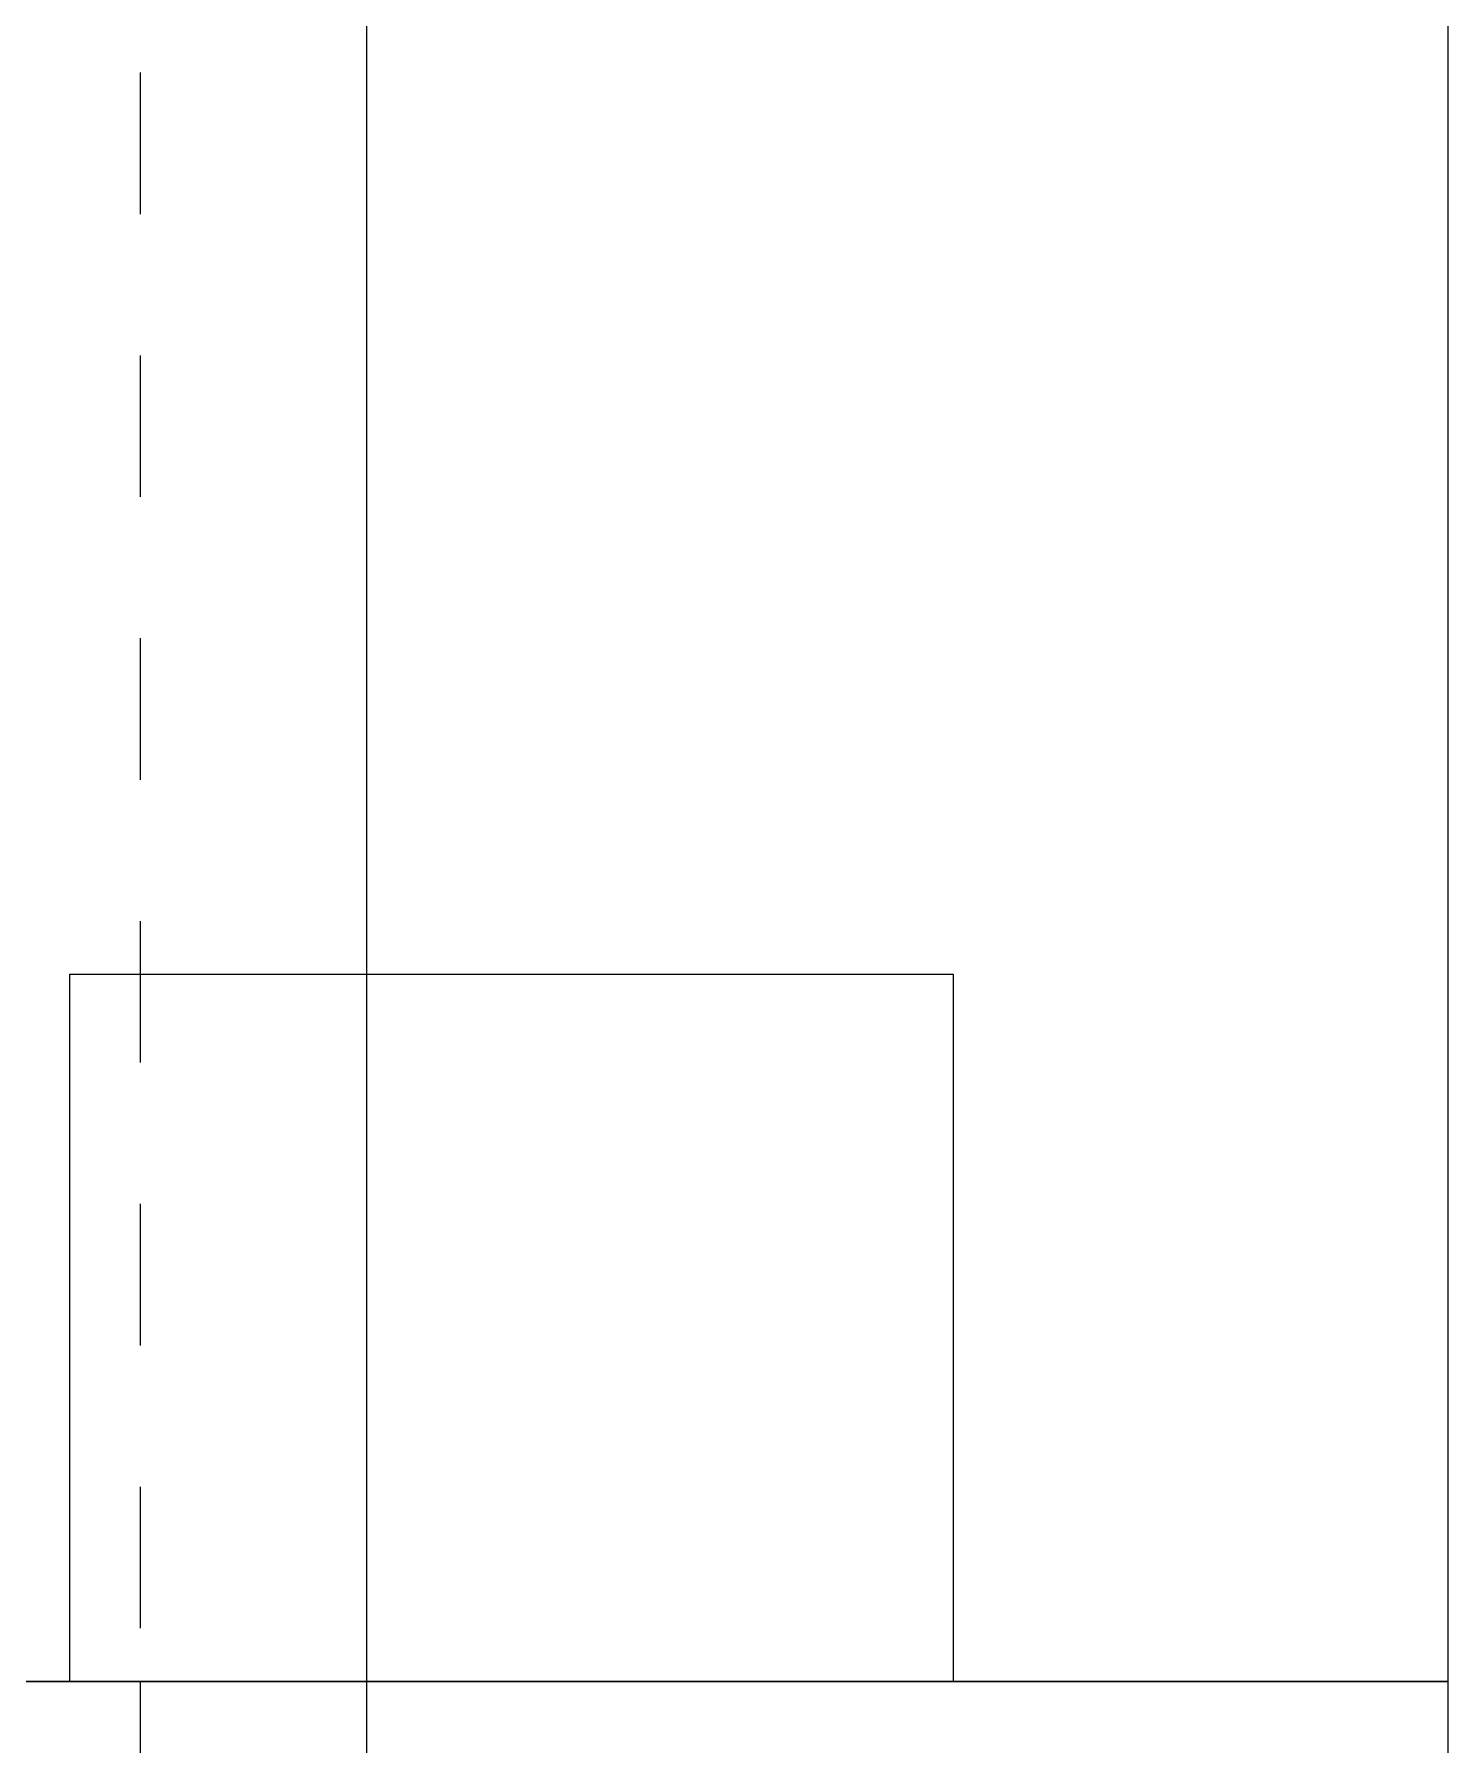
# Model space of a CAD drawing. Header units: inches. Extents: x -91.8 to 4.4, y 308.6 to 398.2.
# Drawn here: x -41.185 to -40.185, y 384.984 to 386.194 of the extents above; entities that cross this region are included whole.
import ezdxf

# ---------------------------------------------------------------- set-up
doc = ezdxf.new("R2010")
doc.units = ezdxf.units.IN
doc.header["$MEASUREMENT"] = 0
doc.linetypes.add('DASHED2', pattern=[0.375, 0.25, -0.125])
doc.linetypes.add('HIDDEN', pattern=[0.375, 0.25, -0.125])
doc.layers.add('A2 Hatch', color=8, linetype='Continuous', lineweight=9)

msp = doc.modelspace()

# ---------------------------------------------------------------- linework, layer by layer
at = {"color": 1}
for p, q in [((-40.185, 396.8802), (-40.185, 385.029)), ((-40.95, 396.6207), (-40.95, 385.029)), ((-41.16, 385.529), (-41.16, 385.029)), ((-41.16, 385.529), (-40.535, 385.529)), ((-41.16, 385.529), (-41.16, 385.029)), ((-41.16, 385.529), (-40.535, 385.529)), ((-41.16, 385.529), (-41.16, 385.029)), ((-41.16, 385.529), (-40.535, 385.529)), ((-41.16, 385.529), (-41.16, 385.029)), ((-41.16, 385.529), (-40.535, 385.529)), ((-41.16, 385.529), (-41.16, 385.029)), ((-41.16, 385.529), (-40.535, 385.529)), ((-41.16, 385.529), (-41.16, 385.029)), ((-41.16, 385.529), (-40.535, 385.529)), ((-41.16, 385.529), (-41.16, 385.029)), ((-41.16, 385.529), (-40.535, 385.529)), ((-41.16, 385.529), (-41.16, 385.029)), ((-41.16, 385.529), (-40.535, 385.529)), ((-41.16, 385.529), (-41.16, 385.029)), ((-41.16, 385.529), (-40.535, 385.529)), ((-41.16, 385.529), (-41.16, 385.029)), ((-41.16, 385.529), (-40.535, 385.529)), ((-41.16, 385.529), (-41.16, 385.029)), ((-41.16, 385.529), (-40.535, 385.529)), ((-41.16, 385.529), (-41.16, 385.029)), ((-41.16, 385.529), (-40.535, 385.529)), ((-41.16, 385.529), (-41.16, 385.029)), ((-41.16, 385.529), (-40.535, 385.529)), ((-41.16, 385.529), (-41.16, 385.029)), ((-41.16, 385.529), (-40.535, 385.529)), ((-41.16, 385.529), (-41.16, 385.029)), ((-41.16, 385.529), (-40.535, 385.529)), ((-41.16, 385.529), (-41.16, 385.029)), ((-41.16, 385.529), (-40.535, 385.529)), ((-41.16, 385.529), (-41.16, 385.029)), ((-41.16, 385.529), (-40.535, 385.529)), ((-41.16, 385.529), (-41.16, 385.029)), ((-41.16, 385.529), (-40.535, 385.529)), ((-41.16, 385.529), (-41.16, 385.029)), ((-41.16, 385.529), (-40.535, 385.529)), ((-41.16, 385.529), (-41.16, 385.029)), ((-41.16, 385.529), (-40.535, 385.529)), ((-41.16, 385.529), (-41.16, 385.029)), ((-41.16, 385.529), (-40.535, 385.529)), ((-41.16, 385.529), (-41.16, 385.029)), ((-41.16, 385.529), (-40.535, 385.529)), ((-41.16, 385.529), (-41.16, 385.029)), ((-41.16, 385.529), (-40.535, 385.529)), ((-41.16, 385.529), (-41.16, 385.029)), ((-41.16, 385.529), (-40.535, 385.529)), ((-41.16, 385.529), (-41.16, 385.029)), ((-41.16, 385.529), (-40.535, 385.529)), ((-41.16, 385.529), (-41.16, 385.029)), ((-41.16, 385.529), (-40.535, 385.529)), ((-41.16, 385.529), (-41.16, 385.029)), ((-41.16, 385.529), (-40.535, 385.529)), ((-41.16, 385.529), (-41.16, 385.029)), ((-41.16, 385.529), (-40.535, 385.529)), ((-41.16, 385.529), (-41.16, 385.029)), ((-41.16, 385.529), (-40.535, 385.529)), ((-41.16, 385.529), (-41.16, 385.029)), ((-41.16, 385.529), (-40.535, 385.529)), ((-41.16, 385.529), (-41.16, 385.029)), ((-41.16, 385.529), (-40.535, 385.529)), ((-41.16, 385.529), (-41.16, 385.029)), ((-41.16, 385.529), (-40.535, 385.529)), ((-41.16, 385.529), (-41.16, 385.029)), ((-41.16, 385.529), (-40.535, 385.529)), ((-41.16, 385.529), (-41.16, 385.029)), ((-41.16, 385.529), (-40.535, 385.529)), ((-41.16, 385.529), (-41.16, 385.029)), ((-41.16, 385.529), (-40.535, 385.529)), ((-41.16, 385.529), (-41.16, 385.029)), ((-41.16, 385.529), (-40.535, 385.529)), ((-41.16, 385.529), (-41.16, 385.029)), ((-41.16, 385.529), (-40.535, 385.529)), ((-41.16, 385.529), (-41.16, 385.029)), ((-41.16, 385.529), (-40.535, 385.529)), ((-41.16, 385.529), (-41.16, 385.029)), ((-41.16, 385.529), (-40.535, 385.529)), ((-41.16, 385.529), (-41.16, 385.029)), ((-41.16, 385.529), (-40.535, 385.529)), ((-41.16, 385.529), (-41.16, 385.029)), ((-41.16, 385.529), (-40.535, 385.529)), ((-41.16, 385.529), (-41.16, 385.029)), ((-41.16, 385.529), (-40.535, 385.529)), ((-41.16, 385.529), (-41.16, 385.029)), ((-41.16, 385.529), (-40.535, 385.529)), ((-41.16, 385.529), (-41.16, 385.029)), ((-41.16, 385.529), (-40.535, 385.529)), ((-41.16, 385.5289), (-41.16, 385.0289)), ((-41.16, 385.5289), (-40.535, 385.5289)), ((-41.16, 385.5289), (-41.16, 385.0289)), ((-41.16, 385.5289), (-40.535, 385.5289)), ((-41.16, 385.5289), (-41.16, 385.0289)), ((-41.16, 385.5289), (-40.535, 385.5289)), ((-41.16, 385.5289), (-41.16, 385.0289)), ((-41.16, 385.5289), (-40.535, 385.5289)), ((-41.16, 385.5289), (-41.16, 385.0289)), ((-41.16, 385.5289), (-40.535, 385.5289)), ((-41.16, 385.5289), (-41.16, 385.0289)), ((-41.16, 385.5289), (-40.535, 385.5289)), ((-41.16, 385.5289), (-41.16, 385.0289)), ((-41.16, 385.5289), (-40.535, 385.5289)), ((-41.16, 385.5289), (-41.16, 385.0289)), ((-41.16, 385.5289), (-40.535, 385.5289)), ((-41.16, 385.5289), (-41.16, 385.0289)), ((-41.16, 385.5289), (-40.535, 385.5289)), ((-41.16, 385.5289), (-41.16, 385.0289)), ((-41.16, 385.5289), (-40.535, 385.5289)), ((-41.16, 385.5289), (-41.16, 385.0289)), ((-41.16, 385.5289), (-40.535, 385.5289)), ((-41.16, 385.5289), (-41.16, 385.0289)), ((-41.16, 385.5289), (-40.535, 385.5289)), ((-41.16, 385.5289), (-41.16, 385.0289)), ((-41.16, 385.5289), (-40.535, 385.5289)), ((-41.16, 385.5289), (-41.16, 385.0289)), ((-41.16, 385.5289), (-40.535, 385.5289)), ((-41.16, 385.5289), (-41.16, 385.0289)), ((-41.16, 385.5289), (-40.535, 385.5289)), ((-41.16, 385.5289), (-41.16, 385.0289)), ((-41.16, 385.5289), (-40.535, 385.5289)), ((-41.16, 385.5289), (-41.16, 385.0289)), ((-41.16, 385.5289), (-40.535, 385.5289)), ((-41.16, 385.5289), (-41.16, 385.0289)), ((-41.16, 385.5289), (-40.535, 385.5289)), ((-41.16, 385.5289), (-41.16, 385.0289)), ((-41.16, 385.5289), (-40.535, 385.5289)), ((-41.16, 385.5289), (-41.16, 385.0289)), ((-41.16, 385.5289), (-40.535, 385.5289)), ((-41.16, 385.5289), (-41.16, 385.0289)), ((-41.16, 385.5289), (-40.535, 385.5289)), ((-41.16, 385.5289), (-41.16, 385.0289)), ((-41.16, 385.5289), (-40.535, 385.5289)), ((-41.16, 385.5289), (-41.16, 385.0289)), ((-41.16, 385.5289), (-40.535, 385.5289)), ((-41.16, 385.5289), (-41.16, 385.0289)), ((-41.16, 385.5289), (-40.535, 385.5289)), ((-41.16, 385.5289), (-41.16, 385.0289)), ((-41.16, 385.5289), (-40.535, 385.5289)), ((-41.16, 385.5289), (-41.16, 385.0289)), ((-41.16, 385.5289), (-40.535, 385.5289)), ((-41.16, 385.5289), (-41.16, 385.0289)), ((-41.16, 385.5289), (-40.535, 385.5289)), ((-41.16, 385.5289), (-41.16, 385.0289)), ((-41.16, 385.5289), (-40.535, 385.5289)), ((-40.535, 385.529), (-40.535, 385.029)), ((-40.535, 385.529), (-40.535, 385.029)), ((-40.535, 385.529), (-40.535, 385.029)), ((-40.535, 385.529), (-40.535, 385.029)), ((-40.535, 385.529), (-40.535, 385.029)), ((-40.535, 385.529), (-40.535, 385.029)), ((-40.535, 385.529), (-40.535, 385.029)), ((-40.535, 385.529), (-40.535, 385.029)), ((-40.535, 385.529), (-40.535, 385.029)), ((-40.535, 385.529), (-40.535, 385.029)), ((-40.535, 385.529), (-40.535, 385.029)), ((-40.535, 385.529), (-40.535, 385.029)), ((-40.535, 385.529), (-40.535, 385.029)), ((-40.535, 385.529), (-40.535, 385.029)), ((-40.535, 385.529), (-40.535, 385.029)), ((-40.535, 385.529), (-40.535, 385.029)), ((-40.535, 385.529), (-40.535, 385.029)), ((-40.535, 385.529), (-40.535, 385.029)), ((-40.535, 385.529), (-40.535, 385.029)), ((-40.535, 385.529), (-40.535, 385.029)), ((-40.535, 385.529), (-40.535, 385.029)), ((-40.535, 385.529), (-40.535, 385.029)), ((-40.535, 385.529), (-40.535, 385.029)), ((-40.535, 385.529), (-40.535, 385.029)), ((-40.535, 385.529), (-40.535, 385.029)), ((-40.535, 385.529), (-40.535, 385.029)), ((-40.535, 385.529), (-40.535, 385.029)), ((-40.535, 385.529), (-40.535, 385.029)), ((-40.535, 385.529), (-40.535, 385.029)), ((-40.535, 385.529), (-40.535, 385.029)), ((-40.535, 385.529), (-40.535, 385.029)), ((-40.535, 385.529), (-40.535, 385.029)), ((-40.535, 385.529), (-40.535, 385.029)), ((-40.535, 385.529), (-40.535, 385.029)), ((-40.535, 385.529), (-40.535, 385.029)), ((-40.535, 385.529), (-40.535, 385.029)), ((-40.535, 385.529), (-40.535, 385.029)), ((-40.535, 385.529), (-40.535, 385.029)), ((-40.535, 385.529), (-40.535, 385.029)), ((-40.535, 385.529), (-40.535, 385.029)), ((-40.535, 385.529), (-40.535, 385.029)), ((-40.535, 385.529), (-40.535, 385.029)), ((-40.535, 385.529), (-40.535, 385.029)), ((-40.535, 385.529), (-40.535, 385.029)), ((-40.535, 385.5289), (-40.535, 385.0289)), ((-40.535, 385.5289), (-40.535, 385.0289)), ((-40.535, 385.5289), (-40.535, 385.0289)), ((-40.535, 385.5289), (-40.535, 385.0289)), ((-40.535, 385.5289), (-40.535, 385.0289)), ((-40.535, 385.5289), (-40.535, 385.0289)), ((-40.535, 385.5289), (-40.535, 385.0289)), ((-40.535, 385.5289), (-40.535, 385.0289)), ((-40.535, 385.5289), (-40.535, 385.0289)), ((-40.535, 385.5289), (-40.535, 385.0289)), ((-40.535, 385.5289), (-40.535, 385.0289)), ((-40.535, 385.5289), (-40.535, 385.0289)), ((-40.535, 385.5289), (-40.535, 385.0289)), ((-40.535, 385.5289), (-40.535, 385.0289)), ((-40.535, 385.5289), (-40.535, 385.0289)), ((-40.535, 385.5289), (-40.535, 385.0289)), ((-40.535, 385.5289), (-40.535, 385.0289)), ((-40.535, 385.5289), (-40.535, 385.0289)), ((-40.535, 385.5289), (-40.535, 385.0289)), ((-40.535, 385.5289), (-40.535, 385.0289)), ((-40.535, 385.5289), (-40.535, 385.0289)), ((-40.535, 385.5289), (-40.535, 385.0289)), ((-40.535, 385.5289), (-40.535, 385.0289)), ((-40.535, 385.5289), (-40.535, 385.0289)), ((-40.535, 385.5289), (-40.535, 385.0289)), ((-40.535, 385.5289), (-40.535, 385.0289)), ((-40.535, 385.5289), (-40.535, 385.0289)), ((-40.535, 385.5289), (-40.535, 385.0289)), ((-42.185, 385.029), (-40.185, 385.029)), ((-42.185, 385.029), (-40.185, 385.029)), ((-42.185, 385.029), (-40.185, 385.029)), ((-42.185, 385.029), (-40.185, 385.029)), ((-42.185, 385.029), (-40.185, 385.029)), ((-42.185, 385.029), (-40.185, 385.029)), ((-42.185, 385.029), (-40.185, 385.029)), ((-42.185, 385.029), (-40.185, 385.029)), ((-42.185, 385.029), (-40.185, 385.029)), ((-42.185, 385.029), (-40.185, 385.029)), ((-42.185, 385.029), (-40.185, 385.029)), ((-42.185, 385.029), (-40.185, 385.029)), ((-42.185, 385.029), (-40.185, 385.029)), ((-42.185, 385.029), (-40.185, 385.029)), ((-42.185, 385.029), (-40.185, 385.029)), ((-42.185, 385.029), (-40.185, 385.029)), ((-42.185, 385.029), (-40.185, 385.029)), ((-42.185, 385.029), (-40.185, 385.029)), ((-42.185, 385.029), (-40.185, 385.029)), ((-42.185, 385.029), (-40.185, 385.029)), ((-42.185, 385.029), (-40.185, 385.029)), ((-42.185, 385.029), (-40.185, 385.029)), ((-42.185, 385.029), (-40.185, 385.029)), ((-42.185, 385.029), (-40.185, 385.029)), ((-42.185, 385.029), (-40.185, 385.029)), ((-42.185, 385.029), (-40.185, 385.029)), ((-42.185, 385.029), (-40.185, 385.029)), ((-42.185, 385.029), (-40.185, 385.029)), ((-42.185, 385.029), (-40.185, 385.029)), ((-42.185, 385.029), (-40.185, 385.029)), ((-42.185, 385.029), (-40.185, 385.029)), ((-42.185, 385.029), (-40.185, 385.029)), ((-42.185, 385.029), (-40.185, 385.029)), ((-42.185, 385.029), (-40.185, 385.029)), ((-42.185, 385.029), (-40.185, 385.029)), ((-42.185, 385.029), (-40.185, 385.029)), ((-42.185, 385.029), (-40.185, 385.029)), ((-42.185, 385.029), (-40.185, 385.029)), ((-42.185, 385.029), (-40.185, 385.029)), ((-42.185, 385.029), (-40.185, 385.029)), ((-42.185, 385.029), (-40.185, 385.029)), ((-42.185, 385.029), (-40.185, 385.029)), ((-42.185, 385.029), (-40.185, 385.029)), ((-42.185, 385.029), (-40.185, 385.029)), ((-42.185, 385.029), (-40.185, 385.029)), ((-42.185, 385.029), (-40.185, 385.029)), ((-42.185, 385.029), (-40.185, 385.029)), ((-42.185, 385.029), (-40.185, 385.029)), ((-42.185, 385.029), (-40.185, 385.029)), ((-42.185, 385.029), (-40.185, 385.029)), ((-42.185, 385.029), (-40.185, 385.029)), ((-42.185, 385.029), (-40.185, 385.029)), ((-42.185, 385.029), (-40.185, 385.029)), ((-42.185, 385.029), (-40.185, 385.029)), ((-42.185, 385.029), (-40.185, 385.029)), ((-42.185, 385.029), (-40.185, 385.029)), ((-42.185, 385.029), (-40.185, 385.029)), ((-42.185, 385.029), (-40.185, 385.029)), ((-42.185, 385.029), (-40.185, 385.029)), ((-42.185, 385.029), (-40.185, 385.029)), ((-42.185, 385.029), (-40.185, 385.029)), ((-42.185, 385.029), (-40.185, 385.029)), ((-42.185, 385.029), (-40.185, 385.029)), ((-42.185, 385.029), (-40.185, 385.029)), ((-42.185, 385.029), (-40.185, 385.029)), ((-42.185, 385.029), (-40.185, 385.029)), ((-42.185, 385.029), (-40.185, 385.029)), ((-42.185, 385.029), (-40.185, 385.029)), ((-42.185, 385.029), (-40.185, 385.029)), ((-42.185, 385.029), (-40.185, 385.029)), ((-42.185, 385.029), (-40.185, 385.029)), ((-42.185, 385.029), (-40.185, 385.029)), ((-42.185, 385.029), (-40.185, 385.029)), ((-42.185, 385.029), (-40.185, 385.029)), ((-42.185, 385.029), (-40.185, 385.029)), ((-42.185, 385.029), (-40.185, 385.029)), ((-42.185, 385.029), (-40.185, 385.029)), ((-42.185, 385.029), (-40.185, 385.029)), ((-42.185, 385.029), (-40.185, 385.029)), ((-42.185, 385.029), (-40.185, 385.029)), ((-42.185, 385.029), (-40.185, 385.029)), ((-42.185, 385.029), (-40.185, 385.029)), ((-42.185, 385.029), (-40.185, 385.029)), ((-42.185, 385.029), (-40.185, 385.029)), ((-42.185, 385.029), (-40.185, 385.029)), ((-42.185, 385.029), (-40.185, 385.029)), ((-42.185, 385.029), (-40.185, 385.029)), ((-42.185, 385.029), (-40.185, 385.029)), ((-42.185, 385.029), (-40.185, 385.029)), ((-42.185, 385.029), (-40.185, 385.029)), ((-42.185, 385.029), (-40.185, 385.029)), ((-42.185, 385.029), (-40.185, 385.029)), ((-42.185, 385.029), (-40.185, 385.029)), ((-42.185, 385.029), (-40.185, 385.029)), ((-42.185, 385.029), (-40.185, 385.029)), ((-42.185, 385.029), (-40.185, 385.029)), ((-42.185, 385.029), (-40.185, 385.029)), ((-42.185, 385.029), (-40.185, 385.029)), ((-42.185, 385.029), (-40.185, 385.029)), ((-42.185, 385.029), (-40.185, 385.029)), ((-42.185, 385.029), (-40.185, 385.029)), ((-42.185, 385.029), (-40.185, 385.029)), ((-42.185, 385.029), (-40.185, 385.029)), ((-42.185, 385.029), (-40.185, 385.029)), ((-42.185, 385.029), (-40.185, 385.029)), ((-42.185, 385.029), (-40.185, 385.029)), ((-42.185, 385.029), (-40.185, 385.029)), ((-42.185, 385.029), (-40.185, 385.029)), ((-42.185, 385.029), (-40.185, 385.029)), ((-42.185, 385.029), (-40.185, 385.029)), ((-42.185, 385.0289), (-40.185, 385.0289)), ((-42.185, 385.0289), (-40.185, 385.0289)), ((-42.185, 385.0289), (-40.185, 385.0289)), ((-42.185, 385.0289), (-40.185, 385.0289)), ((-42.185, 385.0289), (-40.185, 385.0289)), ((-42.185, 385.0289), (-40.185, 385.0289)), ((-42.185, 385.0289), (-40.185, 385.0289)), ((-42.185, 385.0289), (-40.185, 385.0289)), ((-42.185, 385.0289), (-40.185, 385.0289)), ((-42.185, 385.0289), (-40.185, 385.0289)), ((-42.185, 385.0289), (-40.185, 385.0289)), ((-42.185, 385.0289), (-40.185, 385.0289)), ((-42.185, 385.0289), (-40.185, 385.0289)), ((-42.185, 385.0289), (-40.185, 385.0289)), ((-42.185, 385.0289), (-40.185, 385.0289)), ((-42.185, 385.0289), (-40.185, 385.0289)), ((-42.185, 385.0289), (-40.185, 385.0289)), ((-42.185, 385.0289), (-40.185, 385.0289)), ((-42.185, 385.0289), (-40.185, 385.0289)), ((-42.185, 385.0289), (-40.185, 385.0289)), ((-42.185, 385.0289), (-40.185, 385.0289)), ((-42.185, 385.0289), (-40.185, 385.0289)), ((-42.185, 385.0289), (-40.185, 385.0289)), ((-42.185, 385.0289), (-40.185, 385.0289)), ((-42.185, 385.0289), (-40.185, 385.0289)), ((-42.185, 385.0289), (-40.185, 385.0289)), ((-42.185, 385.0289), (-40.185, 385.0289)), ((-42.185, 385.0289), (-40.185, 385.0289)), ((-42.185, 385.0289), (-40.185, 385.0289)), ((-42.185, 385.0289), (-40.185, 385.0289)), ((-42.185, 385.0289), (-40.185, 385.0289)), ((-42.185, 385.0289), (-40.185, 385.0289)), ((-42.185, 385.0289), (-40.185, 385.0289)), ((-42.185, 385.0289), (-40.185, 385.0289)), ((-42.185, 385.0289), (-40.185, 385.0289)), ((-42.185, 385.0289), (-40.185, 385.0289)), ((-42.185, 385.0289), (-40.185, 385.0289)), ((-42.185, 385.0289), (-40.185, 385.0289)), ((-42.185, 385.0289), (-40.185, 385.0289)), ((-42.185, 385.0289), (-40.185, 385.0289)), ((-42.185, 385.0289), (-40.185, 385.0289)), ((-42.185, 385.0289), (-40.185, 385.0289)), ((-42.185, 385.0289), (-40.185, 385.0289)), ((-42.185, 385.0289), (-40.185, 385.0289)), ((-42.185, 385.0289), (-40.185, 385.0289)), ((-42.185, 385.0289), (-40.185, 385.0289)), ((-42.185, 385.0289), (-40.185, 385.0289)), ((-42.185, 385.0289), (-40.185, 385.0289)), ((-42.185, 385.0289), (-40.185, 385.0289)), ((-42.185, 385.0289), (-40.185, 385.0289)), ((-42.185, 385.0289), (-40.185, 385.0289)), ((-42.185, 385.0289), (-40.185, 385.0289)), ((-42.185, 385.0289), (-40.185, 385.0289)), ((-42.185, 385.0289), (-40.185, 385.0289)), ((-42.185, 385.0289), (-40.185, 385.0289)), ((-42.185, 385.0289), (-40.185, 385.0289)), ((-42.185, 385.0289), (-40.185, 385.0289)), ((-42.185, 385.0289), (-40.185, 385.0289)), ((-42.185, 385.0289), (-40.185, 385.0289)), ((-42.185, 385.0289), (-40.185, 385.0289)), ((-42.185, 385.0289), (-40.185, 385.0289)), ((-42.185, 385.0289), (-40.185, 385.0289)), ((-42.185, 385.0289), (-40.185, 385.0289)), ((-42.185, 385.0289), (-40.185, 385.0289)), ((-42.185, 385.0289), (-40.185, 385.0289)), ((-42.185, 385.0289), (-40.185, 385.0289)), ((-42.185, 385.0289), (-40.185, 385.0289)), ((-42.185, 385.0289), (-40.185, 385.0289)), ((-42.185, 385.0289), (-40.185, 385.0289)), ((-42.185, 385.0289), (-40.185, 385.0289)), ((-41.77, 385.029), (-40.185, 385.029)), ((-41.77, 385.029), (-40.185, 385.029)), ((-41.77, 385.029), (-40.185, 385.029)), ((-41.77, 385.029), (-40.185, 385.029)), ((-41.77, 385.029), (-40.185, 385.029)), ((-41.77, 385.029), (-40.185, 385.029)), ((-41.77, 385.029), (-40.185, 385.029)), ((-41.77, 385.029), (-40.185, 385.029)), ((-41.77, 385.029), (-40.185, 385.029)), ((-41.77, 385.029), (-40.185, 385.029)), ((-41.77, 385.029), (-40.185, 385.029)), ((-41.77, 385.029), (-40.185, 385.029)), ((-41.77, 385.029), (-40.185, 385.029)), ((-41.77, 385.029), (-40.185, 385.029)), ((-41.77, 385.029), (-40.185, 385.029)), ((-41.77, 385.029), (-40.185, 385.029)), ((-41.77, 385.029), (-40.185, 385.029)), ((-41.77, 385.029), (-40.185, 385.029)), ((-41.77, 385.029), (-40.185, 385.029)), ((-41.77, 385.029), (-40.185, 385.029)), ((-41.77, 385.029), (-40.185, 385.029)), ((-41.77, 385.029), (-40.185, 385.029)), ((-41.77, 385.029), (-40.185, 385.029)), ((-41.77, 385.029), (-40.185, 385.029)), ((-41.77, 385.029), (-40.185, 385.029)), ((-41.77, 385.029), (-40.185, 385.029)), ((-41.77, 385.029), (-40.185, 385.029)), ((-41.77, 385.029), (-40.185, 385.029)), ((-41.77, 385.029), (-40.185, 385.029)), ((-41.77, 385.029), (-40.185, 385.029)), ((-41.77, 385.029), (-40.185, 385.029)), ((-41.77, 385.029), (-40.185, 385.029)), ((-41.77, 385.029), (-40.185, 385.029)), ((-41.77, 385.029), (-40.185, 385.029)), ((-41.77, 385.029), (-40.185, 385.029)), ((-41.77, 385.029), (-40.185, 385.029)), ((-41.77, 385.029), (-40.185, 385.029)), ((-41.77, 385.029), (-40.185, 385.029)), ((-41.77, 385.029), (-40.185, 385.029)), ((-41.77, 385.029), (-40.185, 385.029)), ((-41.77, 385.029), (-40.185, 385.029)), ((-41.77, 385.029), (-40.185, 385.029)), ((-41.77, 385.029), (-40.185, 385.029)), ((-41.77, 385.029), (-40.185, 385.029)), ((-41.77, 385.0289), (-40.185, 385.0289)), ((-41.77, 385.0289), (-40.185, 385.0289)), ((-41.77, 385.0289), (-40.185, 385.0289)), ((-41.77, 385.0289), (-40.185, 385.0289)), ((-41.77, 385.0289), (-40.185, 385.0289)), ((-41.77, 385.0289), (-40.185, 385.0289)), ((-41.77, 385.0289), (-40.185, 385.0289)), ((-41.77, 385.0289), (-40.185, 385.0289)), ((-41.77, 385.0289), (-40.185, 385.0289)), ((-41.77, 385.0289), (-40.185, 385.0289)), ((-41.77, 385.0289), (-40.185, 385.0289)), ((-41.77, 385.0289), (-40.185, 385.0289)), ((-41.77, 385.0289), (-40.185, 385.0289)), ((-41.77, 385.0289), (-40.185, 385.0289)), ((-41.77, 385.0289), (-40.185, 385.0289)), ((-41.77, 385.0289), (-40.185, 385.0289)), ((-41.77, 385.0289), (-40.185, 385.0289)), ((-41.77, 385.0289), (-40.185, 385.0289)), ((-41.77, 385.0289), (-40.185, 385.0289)), ((-41.77, 385.0289), (-40.185, 385.0289)), ((-41.77, 385.0289), (-40.185, 385.0289)), ((-41.77, 385.0289), (-40.185, 385.0289)), ((-41.77, 385.0289), (-40.185, 385.0289)), ((-41.77, 385.0289), (-40.185, 385.0289)), ((-41.77, 385.0289), (-40.185, 385.0289)), ((-41.77, 385.0289), (-40.185, 385.0289)), ((-41.77, 385.0289), (-40.185, 385.0289)), ((-41.77, 385.0289), (-40.185, 385.0289)), ((-40.95, 385.0289), (-40.95, 373.0289)), ((-40.185, 385.0289), (-40.185, 373.0289))]:
    msp.add_line(p, q, dxfattribs=at)
at = {"color": 1, "linetype": 'HIDDEN', "ltscale": 0.02}
for p, q in [((-41.16, 385.529), (-41.16, 385.029)), ((-41.16, 385.529), (-40.535, 385.529)), ((-41.16, 385.529), (-41.16, 385.029)), ((-41.16, 385.529), (-40.535, 385.529)), ((-41.16, 385.529), (-41.16, 385.029)), ((-41.16, 385.529), (-40.535, 385.529)), ((-41.16, 385.529), (-41.16, 385.029)), ((-41.16, 385.529), (-40.535, 385.529)), ((-41.16, 385.529), (-41.16, 385.029)), ((-41.16, 385.529), (-40.535, 385.529)), ((-41.16, 385.529), (-41.16, 385.029)), ((-41.16, 385.529), (-40.535, 385.529)), ((-41.16, 385.529), (-41.16, 385.029)), ((-41.16, 385.529), (-40.535, 385.529)), ((-41.16, 385.529), (-41.16, 385.029)), ((-41.16, 385.529), (-40.535, 385.529)), ((-41.16, 385.529), (-41.16, 385.029)), ((-41.16, 385.529), (-40.535, 385.529)), ((-41.16, 385.529), (-41.16, 385.029)), ((-41.16, 385.529), (-40.535, 385.529)), ((-41.16, 385.529), (-41.16, 385.029)), ((-41.16, 385.529), (-40.535, 385.529)), ((-41.16, 385.529), (-41.16, 385.029)), ((-41.16, 385.529), (-40.535, 385.529)), ((-41.16, 385.529), (-41.16, 385.029)), ((-41.16, 385.529), (-40.535, 385.529)), ((-41.16, 385.529), (-41.16, 385.029)), ((-41.16, 385.529), (-40.535, 385.529)), ((-41.16, 385.529), (-41.16, 385.029)), ((-41.16, 385.529), (-40.535, 385.529)), ((-41.16, 385.529), (-41.16, 385.029)), ((-41.16, 385.529), (-40.535, 385.529)), ((-41.16, 385.529), (-41.16, 385.029)), ((-41.16, 385.529), (-40.535, 385.529)), ((-41.16, 385.529), (-41.16, 385.029)), ((-41.16, 385.529), (-40.535, 385.529)), ((-41.16, 385.529), (-41.16, 385.029)), ((-41.16, 385.529), (-40.535, 385.529)), ((-41.16, 385.529), (-41.16, 385.029)), ((-41.16, 385.529), (-40.535, 385.529)), ((-41.16, 385.529), (-41.16, 385.029)), ((-41.16, 385.529), (-40.535, 385.529)), ((-41.16, 385.529), (-41.16, 385.029)), ((-41.16, 385.529), (-40.535, 385.529)), ((-41.16, 385.529), (-41.16, 385.029)), ((-41.16, 385.529), (-40.535, 385.529)), ((-41.16, 385.529), (-41.16, 385.029)), ((-41.16, 385.529), (-40.535, 385.529)), ((-41.16, 385.529), (-41.16, 385.029)), ((-41.16, 385.529), (-40.535, 385.529)), ((-41.16, 385.529), (-41.16, 385.029)), ((-41.16, 385.529), (-40.535, 385.529)), ((-41.16, 385.529), (-41.16, 385.029)), ((-41.16, 385.529), (-40.535, 385.529)), ((-41.16, 385.529), (-41.16, 385.029)), ((-41.16, 385.529), (-40.535, 385.529)), ((-41.16, 385.529), (-41.16, 385.029)), ((-41.16, 385.529), (-40.535, 385.529)), ((-41.16, 385.529), (-41.16, 385.029)), ((-41.16, 385.529), (-40.535, 385.529)), ((-41.16, 385.529), (-41.16, 385.029)), ((-41.16, 385.529), (-40.535, 385.529)), ((-41.16, 385.529), (-41.16, 385.029)), ((-41.16, 385.529), (-40.535, 385.529)), ((-41.16, 385.529), (-41.16, 385.029)), ((-41.16, 385.529), (-40.535, 385.529)), ((-41.16, 385.529), (-41.16, 385.029)), ((-41.16, 385.529), (-40.535, 385.529)), ((-41.16, 385.529), (-41.16, 385.029)), ((-41.16, 385.529), (-40.535, 385.529)), ((-41.16, 385.529), (-41.16, 385.029)), ((-41.16, 385.529), (-40.535, 385.529)), ((-41.16, 385.529), (-41.16, 385.029)), ((-41.16, 385.529), (-40.535, 385.529)), ((-41.16, 385.529), (-41.16, 385.029)), ((-41.16, 385.529), (-40.535, 385.529)), ((-41.16, 385.529), (-41.16, 385.029)), ((-41.16, 385.529), (-40.535, 385.529)), ((-41.16, 385.529), (-41.16, 385.029)), ((-41.16, 385.529), (-40.535, 385.529)), ((-41.16, 385.529), (-41.16, 385.029)), ((-41.16, 385.529), (-40.535, 385.529)), ((-41.16, 385.529), (-41.16, 385.029)), ((-41.16, 385.529), (-40.535, 385.529)), ((-41.16, 385.529), (-41.16, 385.029)), ((-41.16, 385.529), (-40.535, 385.529)), ((-41.16, 385.529), (-41.16, 385.029)), ((-41.16, 385.529), (-40.535, 385.529)), ((-41.16, 385.529), (-41.16, 385.029)), ((-41.16, 385.529), (-40.535, 385.529)), ((-41.16, 385.529), (-41.16, 385.029)), ((-41.16, 385.529), (-40.535, 385.529)), ((-41.16, 385.529), (-41.16, 385.029)), ((-41.16, 385.529), (-40.535, 385.529)), ((-41.16, 385.529), (-41.16, 385.029)), ((-41.16, 385.529), (-40.535, 385.529)), ((-41.16, 385.529), (-41.16, 385.029)), ((-41.16, 385.529), (-40.535, 385.529)), ((-41.16, 385.529), (-41.16, 385.029)), ((-41.16, 385.529), (-40.535, 385.529)), ((-41.16, 385.529), (-41.16, 385.029)), ((-41.16, 385.529), (-40.535, 385.529)), ((-41.16, 385.529), (-41.16, 385.029)), ((-41.16, 385.529), (-40.535, 385.529)), ((-41.16, 385.529), (-41.16, 385.029)), ((-41.16, 385.529), (-40.535, 385.529)), ((-41.16, 385.529), (-41.16, 385.029)), ((-41.16, 385.529), (-40.535, 385.529)), ((-41.16, 385.529), (-41.16, 385.029)), ((-41.16, 385.529), (-40.535, 385.529)), ((-41.16, 385.529), (-41.16, 385.029)), ((-41.16, 385.529), (-40.535, 385.529)), ((-41.16, 385.529), (-41.16, 385.029)), ((-41.16, 385.529), (-40.535, 385.529)), ((-41.16, 385.529), (-41.16, 385.029)), ((-41.16, 385.529), (-40.535, 385.529)), ((-41.16, 385.529), (-41.16, 385.029)), ((-41.16, 385.529), (-40.535, 385.529)), ((-41.16, 385.529), (-41.16, 385.029)), ((-41.16, 385.529), (-40.535, 385.529)), ((-41.16, 385.529), (-41.16, 385.029)), ((-41.16, 385.529), (-40.535, 385.529)), ((-41.16, 385.529), (-41.16, 385.029)), ((-41.16, 385.529), (-40.535, 385.529)), ((-41.16, 385.529), (-41.16, 385.029)), ((-41.16, 385.529), (-40.535, 385.529)), ((-41.16, 385.529), (-41.16, 385.029)), ((-41.16, 385.529), (-40.535, 385.529)), ((-41.16, 385.529), (-41.16, 385.029)), ((-41.16, 385.529), (-40.535, 385.529)), ((-41.16, 385.529), (-41.16, 385.029)), ((-41.16, 385.529), (-40.535, 385.529)), ((-41.16, 385.529), (-41.16, 385.029)), ((-41.16, 385.529), (-40.535, 385.529)), ((-41.16, 385.529), (-41.16, 385.029)), ((-41.16, 385.529), (-40.535, 385.529)), ((-41.16, 385.529), (-41.16, 385.029)), ((-41.16, 385.529), (-40.535, 385.529)), ((-41.16, 385.529), (-41.16, 385.029)), ((-41.16, 385.529), (-40.535, 385.529)), ((-41.16, 385.529), (-41.16, 385.029)), ((-41.16, 385.529), (-40.535, 385.529)), ((-41.16, 385.529), (-41.16, 385.029)), ((-41.16, 385.529), (-40.535, 385.529)), ((-41.16, 385.529), (-41.16, 385.029)), ((-41.16, 385.529), (-40.535, 385.529)), ((-41.16, 385.529), (-41.16, 385.029)), ((-41.16, 385.529), (-40.535, 385.529)), ((-41.16, 385.529), (-41.16, 385.029)), ((-41.16, 385.529), (-40.535, 385.529)), ((-41.16, 385.529), (-41.16, 385.029)), ((-41.16, 385.529), (-40.535, 385.529)), ((-41.16, 385.529), (-41.16, 385.029)), ((-41.16, 385.529), (-40.535, 385.529)), ((-41.16, 385.529), (-41.16, 385.029)), ((-41.16, 385.529), (-40.535, 385.529)), ((-41.16, 385.529), (-41.16, 385.029)), ((-41.16, 385.529), (-40.535, 385.529)), ((-41.16, 385.529), (-41.16, 385.029)), ((-41.16, 385.529), (-40.535, 385.529)), ((-41.16, 385.529), (-41.16, 385.029)), ((-41.16, 385.529), (-40.535, 385.529)), ((-41.16, 385.529), (-41.16, 385.029)), ((-41.16, 385.529), (-40.535, 385.529)), ((-41.16, 385.529), (-41.16, 385.029)), ((-41.16, 385.529), (-40.535, 385.529)), ((-41.16, 385.529), (-41.16, 385.029)), ((-41.16, 385.529), (-40.535, 385.529)), ((-41.16, 385.529), (-41.16, 385.029)), ((-41.16, 385.529), (-40.535, 385.529)), ((-41.16, 385.529), (-41.16, 385.029)), ((-41.16, 385.529), (-40.535, 385.529)), ((-41.16, 385.529), (-41.16, 385.029)), ((-41.16, 385.529), (-40.535, 385.529)), ((-41.16, 385.529), (-41.16, 385.029)), ((-41.16, 385.529), (-40.535, 385.529)), ((-41.16, 385.529), (-41.16, 385.029)), ((-41.16, 385.529), (-40.535, 385.529)), ((-41.16, 385.529), (-41.16, 385.029)), ((-41.16, 385.529), (-40.535, 385.529)), ((-41.16, 385.529), (-41.16, 385.029)), ((-41.16, 385.529), (-40.535, 385.529)), ((-41.16, 385.529), (-41.16, 385.029)), ((-41.16, 385.529), (-40.535, 385.529)), ((-41.16, 385.529), (-41.16, 385.029)), ((-41.16, 385.529), (-40.535, 385.529)), ((-41.16, 385.529), (-41.16, 385.029)), ((-41.16, 385.529), (-40.535, 385.529)), ((-41.16, 385.529), (-41.16, 385.029)), ((-41.16, 385.529), (-40.535, 385.529)), ((-41.16, 385.529), (-41.16, 385.029)), ((-41.16, 385.529), (-40.535, 385.529)), ((-41.16, 385.529), (-41.16, 385.029)), ((-41.16, 385.529), (-40.535, 385.529)), ((-41.16, 385.529), (-41.16, 385.029)), ((-41.16, 385.529), (-40.535, 385.529)), ((-41.16, 385.529), (-41.16, 385.029)), ((-41.16, 385.529), (-40.535, 385.529)), ((-41.16, 385.529), (-41.16, 385.029)), ((-41.16, 385.529), (-40.535, 385.529)), ((-41.16, 385.529), (-41.16, 385.029)), ((-41.16, 385.529), (-40.535, 385.529)), ((-41.16, 385.529), (-41.16, 385.029)), ((-41.16, 385.529), (-40.535, 385.529)), ((-41.16, 385.529), (-41.16, 385.029)), ((-41.16, 385.529), (-40.535, 385.529)), ((-41.16, 385.529), (-41.16, 385.029)), ((-41.16, 385.529), (-40.535, 385.529)), ((-41.16, 385.529), (-41.16, 385.029)), ((-41.16, 385.529), (-40.535, 385.529)), ((-41.16, 385.529), (-41.16, 385.029)), ((-41.16, 385.529), (-40.535, 385.529)), ((-41.16, 385.529), (-41.16, 385.029)), ((-41.16, 385.529), (-40.535, 385.529)), ((-41.16, 385.529), (-41.16, 385.029)), ((-41.16, 385.529), (-40.535, 385.529)), ((-41.16, 385.529), (-41.16, 385.029)), ((-41.16, 385.529), (-40.535, 385.529)), ((-41.16, 385.529), (-41.16, 385.029)), ((-41.16, 385.529), (-40.535, 385.529)), ((-41.16, 385.5289), (-41.16, 385.0289)), ((-41.16, 385.5289), (-40.535, 385.5289)), ((-41.16, 385.5289), (-41.16, 385.0289)), ((-41.16, 385.5289), (-40.535, 385.5289)), ((-41.16, 385.5289), (-41.16, 385.0289)), ((-41.16, 385.5289), (-40.535, 385.5289)), ((-41.16, 385.5289), (-41.16, 385.0289)), ((-41.16, 385.5289), (-40.535, 385.5289)), ((-41.16, 385.5289), (-41.16, 385.0289)), ((-41.16, 385.5289), (-40.535, 385.5289)), ((-41.16, 385.5289), (-41.16, 385.0289)), ((-41.16, 385.5289), (-40.535, 385.5289)), ((-41.16, 385.5289), (-41.16, 385.0289)), ((-41.16, 385.5289), (-40.535, 385.5289)), ((-41.16, 385.5289), (-41.16, 385.0289)), ((-41.16, 385.5289), (-40.535, 385.5289)), ((-41.16, 385.5289), (-41.16, 385.0289)), ((-41.16, 385.5289), (-40.535, 385.5289)), ((-41.16, 385.5289), (-41.16, 385.0289)), ((-41.16, 385.5289), (-40.535, 385.5289)), ((-41.16, 385.5289), (-41.16, 385.0289)), ((-41.16, 385.5289), (-40.535, 385.5289)), ((-41.16, 385.5289), (-41.16, 385.0289)), ((-41.16, 385.5289), (-40.535, 385.5289)), ((-41.16, 385.5289), (-41.16, 385.0289)), ((-41.16, 385.5289), (-40.535, 385.5289)), ((-41.16, 385.5289), (-41.16, 385.0289)), ((-41.16, 385.5289), (-40.535, 385.5289)), ((-41.16, 385.5289), (-41.16, 385.0289)), ((-41.16, 385.5289), (-40.535, 385.5289)), ((-41.16, 385.5289), (-41.16, 385.0289)), ((-41.16, 385.5289), (-40.535, 385.5289)), ((-41.16, 385.5289), (-41.16, 385.0289)), ((-41.16, 385.5289), (-40.535, 385.5289)), ((-41.16, 385.5289), (-41.16, 385.0289)), ((-41.16, 385.5289), (-40.535, 385.5289)), ((-41.16, 385.5289), (-41.16, 385.0289)), ((-41.16, 385.5289), (-40.535, 385.5289)), ((-41.16, 385.5289), (-41.16, 385.0289)), ((-41.16, 385.5289), (-40.535, 385.5289)), ((-41.16, 385.5289), (-41.16, 385.0289)), ((-41.16, 385.5289), (-40.535, 385.5289)), ((-41.16, 385.5289), (-41.16, 385.0289)), ((-41.16, 385.5289), (-40.535, 385.5289)), ((-41.16, 385.5289), (-41.16, 385.0289)), ((-41.16, 385.5289), (-40.535, 385.5289)), ((-41.16, 385.5289), (-41.16, 385.0289)), ((-41.16, 385.5289), (-40.535, 385.5289)), ((-41.16, 385.5289), (-41.16, 385.0289)), ((-41.16, 385.5289), (-40.535, 385.5289)), ((-41.16, 385.5289), (-41.16, 385.0289)), ((-41.16, 385.5289), (-40.535, 385.5289)), ((-41.16, 385.5289), (-41.16, 385.0289)), ((-41.16, 385.5289), (-40.535, 385.5289)), ((-41.16, 385.5289), (-41.16, 385.0289)), ((-41.16, 385.5289), (-40.535, 385.5289)), ((-41.16, 385.5289), (-41.16, 385.0289)), ((-41.16, 385.5289), (-40.535, 385.5289)), ((-41.16, 385.5289), (-41.16, 385.0289)), ((-41.16, 385.5289), (-40.535, 385.5289)), ((-41.16, 385.5289), (-41.16, 385.0289)), ((-41.16, 385.5289), (-40.535, 385.5289)), ((-41.16, 385.5289), (-41.16, 385.0289)), ((-41.16, 385.5289), (-40.535, 385.5289)), ((-41.16, 385.5289), (-41.16, 385.0289)), ((-41.16, 385.5289), (-40.535, 385.5289)), ((-41.16, 385.5289), (-41.16, 385.0289)), ((-41.16, 385.5289), (-40.535, 385.5289)), ((-41.16, 385.5289), (-41.16, 385.0289)), ((-41.16, 385.5289), (-40.535, 385.5289)), ((-41.16, 385.5289), (-41.16, 385.0289)), ((-41.16, 385.5289), (-40.535, 385.5289)), ((-41.16, 385.5289), (-41.16, 385.0289)), ((-41.16, 385.5289), (-40.535, 385.5289)), ((-41.16, 385.5289), (-41.16, 385.0289)), ((-41.16, 385.5289), (-40.535, 385.5289)), ((-41.16, 385.5289), (-41.16, 385.0289)), ((-41.16, 385.5289), (-40.535, 385.5289)), ((-41.16, 385.5289), (-41.16, 385.0289)), ((-41.16, 385.5289), (-40.535, 385.5289)), ((-41.16, 385.5289), (-41.16, 385.0289)), ((-41.16, 385.5289), (-40.535, 385.5289)), ((-41.16, 385.5289), (-41.16, 385.0289)), ((-41.16, 385.5289), (-40.535, 385.5289)), ((-41.16, 385.5289), (-41.16, 385.0289)), ((-41.16, 385.5289), (-40.535, 385.5289)), ((-41.16, 385.5289), (-41.16, 385.0289)), ((-41.16, 385.5289), (-40.535, 385.5289)), ((-41.16, 385.5289), (-41.16, 385.0289)), ((-41.16, 385.5289), (-40.535, 385.5289)), ((-41.16, 385.5289), (-41.16, 385.0289)), ((-41.16, 385.5289), (-40.535, 385.5289)), ((-41.16, 385.5289), (-41.16, 385.0289)), ((-41.16, 385.5289), (-40.535, 385.5289)), ((-41.16, 385.5289), (-41.16, 385.0289)), ((-41.16, 385.5289), (-40.535, 385.5289)), ((-41.16, 385.5289), (-41.16, 385.0289)), ((-41.16, 385.5289), (-40.535, 385.5289)), ((-41.16, 385.5289), (-41.16, 385.0289)), ((-41.16, 385.5289), (-40.535, 385.5289)), ((-41.16, 385.5289), (-41.16, 385.0289)), ((-41.16, 385.5289), (-40.535, 385.5289)), ((-41.16, 385.5289), (-41.16, 385.0289)), ((-41.16, 385.5289), (-40.535, 385.5289)), ((-41.16, 385.5289), (-41.16, 385.0289)), ((-41.16, 385.5289), (-40.535, 385.5289)), ((-41.16, 385.5289), (-41.16, 385.0289)), ((-41.16, 385.5289), (-40.535, 385.5289)), ((-41.16, 385.5289), (-41.16, 385.0289)), ((-41.16, 385.5289), (-40.535, 385.5289)), ((-41.16, 385.5289), (-41.16, 385.0289)), ((-41.16, 385.5289), (-40.535, 385.5289)), ((-41.16, 385.5289), (-41.16, 385.0289)), ((-41.16, 385.5289), (-40.535, 385.5289)), ((-41.16, 385.5289), (-41.16, 385.0289)), ((-41.16, 385.5289), (-40.535, 385.5289)), ((-41.16, 385.5289), (-41.16, 385.0289)), ((-41.16, 385.5289), (-40.535, 385.5289)), ((-41.16, 385.5289), (-41.16, 385.0289)), ((-41.16, 385.5289), (-40.535, 385.5289)), ((-41.16, 385.5289), (-41.16, 385.0289)), ((-41.16, 385.5289), (-40.535, 385.5289)), ((-41.16, 385.5289), (-41.16, 385.0289)), ((-41.16, 385.5289), (-40.535, 385.5289)), ((-41.16, 385.5289), (-41.16, 385.0289)), ((-41.16, 385.5289), (-40.535, 385.5289)), ((-41.16, 385.5289), (-41.16, 385.0289)), ((-41.16, 385.5289), (-40.535, 385.5289)), ((-41.16, 385.5289), (-41.16, 385.0289)), ((-41.16, 385.5289), (-40.535, 385.5289)), ((-41.16, 385.5289), (-41.16, 385.0289)), ((-41.16, 385.5289), (-40.535, 385.5289)), ((-41.16, 385.5289), (-41.16, 385.0289)), ((-41.16, 385.5289), (-40.535, 385.5289)), ((-41.16, 385.5289), (-41.16, 385.0289)), ((-41.16, 385.5289), (-40.535, 385.5289)), ((-41.16, 385.5289), (-41.16, 385.0289)), ((-41.16, 385.5289), (-40.535, 385.5289)), ((-41.16, 385.5289), (-41.16, 385.0289)), ((-41.16, 385.5289), (-40.535, 385.5289)), ((-40.535, 385.529), (-40.535, 385.029)), ((-40.535, 385.529), (-40.535, 385.029)), ((-40.535, 385.529), (-40.535, 385.029)), ((-40.535, 385.529), (-40.535, 385.029)), ((-40.535, 385.529), (-40.535, 385.029)), ((-40.535, 385.529), (-40.535, 385.029)), ((-40.535, 385.529), (-40.535, 385.029)), ((-40.535, 385.529), (-40.535, 385.029)), ((-40.535, 385.529), (-40.535, 385.029)), ((-40.535, 385.529), (-40.535, 385.029)), ((-40.535, 385.529), (-40.535, 385.029)), ((-40.535, 385.529), (-40.535, 385.029)), ((-40.535, 385.529), (-40.535, 385.029)), ((-40.535, 385.529), (-40.535, 385.029)), ((-40.535, 385.529), (-40.535, 385.029)), ((-40.535, 385.529), (-40.535, 385.029)), ((-40.535, 385.529), (-40.535, 385.029)), ((-40.535, 385.529), (-40.535, 385.029)), ((-40.535, 385.529), (-40.535, 385.029)), ((-40.535, 385.529), (-40.535, 385.029)), ((-40.535, 385.529), (-40.535, 385.029)), ((-40.535, 385.529), (-40.535, 385.029)), ((-40.535, 385.529), (-40.535, 385.029)), ((-40.535, 385.529), (-40.535, 385.029)), ((-40.535, 385.529), (-40.535, 385.029)), ((-40.535, 385.529), (-40.535, 385.029)), ((-40.535, 385.529), (-40.535, 385.029)), ((-40.535, 385.529), (-40.535, 385.029)), ((-40.535, 385.529), (-40.535, 385.029)), ((-40.535, 385.529), (-40.535, 385.029)), ((-40.535, 385.529), (-40.535, 385.029)), ((-40.535, 385.529), (-40.535, 385.029)), ((-40.535, 385.529), (-40.535, 385.029)), ((-40.535, 385.529), (-40.535, 385.029)), ((-40.535, 385.529), (-40.535, 385.029)), ((-40.535, 385.529), (-40.535, 385.029)), ((-40.535, 385.529), (-40.535, 385.029)), ((-40.535, 385.529), (-40.535, 385.029)), ((-40.535, 385.529), (-40.535, 385.029)), ((-40.535, 385.529), (-40.535, 385.029)), ((-40.535, 385.529), (-40.535, 385.029)), ((-40.535, 385.529), (-40.535, 385.029)), ((-40.535, 385.529), (-40.535, 385.029)), ((-40.535, 385.529), (-40.535, 385.029)), ((-40.535, 385.529), (-40.535, 385.029)), ((-40.535, 385.529), (-40.535, 385.029)), ((-40.535, 385.529), (-40.535, 385.029)), ((-40.535, 385.529), (-40.535, 385.029)), ((-40.535, 385.529), (-40.535, 385.029)), ((-40.535, 385.529), (-40.535, 385.029)), ((-40.535, 385.529), (-40.535, 385.029)), ((-40.535, 385.529), (-40.535, 385.029)), ((-40.535, 385.529), (-40.535, 385.029)), ((-40.535, 385.529), (-40.535, 385.029)), ((-40.535, 385.529), (-40.535, 385.029)), ((-40.535, 385.529), (-40.535, 385.029)), ((-40.535, 385.529), (-40.535, 385.029)), ((-40.535, 385.529), (-40.535, 385.029)), ((-40.535, 385.529), (-40.535, 385.029)), ((-40.535, 385.529), (-40.535, 385.029)), ((-40.535, 385.529), (-40.535, 385.029)), ((-40.535, 385.529), (-40.535, 385.029)), ((-40.535, 385.529), (-40.535, 385.029)), ((-40.535, 385.529), (-40.535, 385.029)), ((-40.535, 385.529), (-40.535, 385.029)), ((-40.535, 385.529), (-40.535, 385.029)), ((-40.535, 385.529), (-40.535, 385.029)), ((-40.535, 385.529), (-40.535, 385.029)), ((-40.535, 385.529), (-40.535, 385.029)), ((-40.535, 385.529), (-40.535, 385.029)), ((-40.535, 385.529), (-40.535, 385.029)), ((-40.535, 385.529), (-40.535, 385.029)), ((-40.535, 385.529), (-40.535, 385.029)), ((-40.535, 385.529), (-40.535, 385.029)), ((-40.535, 385.529), (-40.535, 385.029)), ((-40.535, 385.529), (-40.535, 385.029)), ((-40.535, 385.529), (-40.535, 385.029)), ((-40.535, 385.529), (-40.535, 385.029)), ((-40.535, 385.529), (-40.535, 385.029)), ((-40.535, 385.529), (-40.535, 385.029)), ((-40.535, 385.529), (-40.535, 385.029)), ((-40.535, 385.529), (-40.535, 385.029)), ((-40.535, 385.529), (-40.535, 385.029)), ((-40.535, 385.529), (-40.535, 385.029)), ((-40.535, 385.529), (-40.535, 385.029)), ((-40.535, 385.529), (-40.535, 385.029)), ((-40.535, 385.529), (-40.535, 385.029)), ((-40.535, 385.529), (-40.535, 385.029)), ((-40.535, 385.529), (-40.535, 385.029)), ((-40.535, 385.529), (-40.535, 385.029)), ((-40.535, 385.529), (-40.535, 385.029)), ((-40.535, 385.529), (-40.535, 385.029)), ((-40.535, 385.529), (-40.535, 385.029)), ((-40.535, 385.529), (-40.535, 385.029)), ((-40.535, 385.529), (-40.535, 385.029)), ((-40.535, 385.529), (-40.535, 385.029)), ((-40.535, 385.529), (-40.535, 385.029)), ((-40.535, 385.529), (-40.535, 385.029)), ((-40.535, 385.529), (-40.535, 385.029)), ((-40.535, 385.529), (-40.535, 385.029)), ((-40.535, 385.529), (-40.535, 385.029)), ((-40.535, 385.529), (-40.535, 385.029)), ((-40.535, 385.529), (-40.535, 385.029)), ((-40.535, 385.529), (-40.535, 385.029)), ((-40.535, 385.529), (-40.535, 385.029)), ((-40.535, 385.529), (-40.535, 385.029)), ((-40.535, 385.529), (-40.535, 385.029)), ((-40.535, 385.529), (-40.535, 385.029)), ((-40.535, 385.529), (-40.535, 385.029)), ((-40.535, 385.529), (-40.535, 385.029)), ((-40.535, 385.5289), (-40.535, 385.0289)), ((-40.535, 385.5289), (-40.535, 385.0289)), ((-40.535, 385.5289), (-40.535, 385.0289)), ((-40.535, 385.5289), (-40.535, 385.0289)), ((-40.535, 385.5289), (-40.535, 385.0289)), ((-40.535, 385.5289), (-40.535, 385.0289)), ((-40.535, 385.5289), (-40.535, 385.0289)), ((-40.535, 385.5289), (-40.535, 385.0289)), ((-40.535, 385.5289), (-40.535, 385.0289)), ((-40.535, 385.5289), (-40.535, 385.0289)), ((-40.535, 385.5289), (-40.535, 385.0289)), ((-40.535, 385.5289), (-40.535, 385.0289)), ((-40.535, 385.5289), (-40.535, 385.0289)), ((-40.535, 385.5289), (-40.535, 385.0289)), ((-40.535, 385.5289), (-40.535, 385.0289)), ((-40.535, 385.5289), (-40.535, 385.0289)), ((-40.535, 385.5289), (-40.535, 385.0289)), ((-40.535, 385.5289), (-40.535, 385.0289)), ((-40.535, 385.5289), (-40.535, 385.0289)), ((-40.535, 385.5289), (-40.535, 385.0289)), ((-40.535, 385.5289), (-40.535, 385.0289)), ((-40.535, 385.5289), (-40.535, 385.0289)), ((-40.535, 385.5289), (-40.535, 385.0289)), ((-40.535, 385.5289), (-40.535, 385.0289)), ((-40.535, 385.5289), (-40.535, 385.0289)), ((-40.535, 385.5289), (-40.535, 385.0289)), ((-40.535, 385.5289), (-40.535, 385.0289)), ((-40.535, 385.5289), (-40.535, 385.0289)), ((-40.535, 385.5289), (-40.535, 385.0289)), ((-40.535, 385.5289), (-40.535, 385.0289)), ((-40.535, 385.5289), (-40.535, 385.0289)), ((-40.535, 385.5289), (-40.535, 385.0289)), ((-40.535, 385.5289), (-40.535, 385.0289)), ((-40.535, 385.5289), (-40.535, 385.0289)), ((-40.535, 385.5289), (-40.535, 385.0289)), ((-40.535, 385.5289), (-40.535, 385.0289)), ((-40.535, 385.5289), (-40.535, 385.0289)), ((-40.535, 385.5289), (-40.535, 385.0289)), ((-40.535, 385.5289), (-40.535, 385.0289)), ((-40.535, 385.5289), (-40.535, 385.0289)), ((-40.535, 385.5289), (-40.535, 385.0289)), ((-40.535, 385.5289), (-40.535, 385.0289)), ((-40.535, 385.5289), (-40.535, 385.0289)), ((-40.535, 385.5289), (-40.535, 385.0289)), ((-40.535, 385.5289), (-40.535, 385.0289)), ((-40.535, 385.5289), (-40.535, 385.0289)), ((-40.535, 385.5289), (-40.535, 385.0289)), ((-40.535, 385.5289), (-40.535, 385.0289)), ((-40.535, 385.5289), (-40.535, 385.0289)), ((-40.535, 385.5289), (-40.535, 385.0289)), ((-40.535, 385.5289), (-40.535, 385.0289)), ((-40.535, 385.5289), (-40.535, 385.0289)), ((-40.535, 385.5289), (-40.535, 385.0289)), ((-40.535, 385.5289), (-40.535, 385.0289)), ((-40.535, 385.5289), (-40.535, 385.0289)), ((-40.535, 385.5289), (-40.535, 385.0289)), ((-40.535, 385.5289), (-40.535, 385.0289)), ((-40.535, 385.5289), (-40.535, 385.0289)), ((-40.535, 385.5289), (-40.535, 385.0289)), ((-40.535, 385.5289), (-40.535, 385.0289)), ((-40.535, 385.5289), (-40.535, 385.0289)), ((-40.535, 385.5289), (-40.535, 385.0289)), ((-40.535, 385.5289), (-40.535, 385.0289)), ((-40.535, 385.5289), (-40.535, 385.0289)), ((-40.535, 385.5289), (-40.535, 385.0289)), ((-40.535, 385.5289), (-40.535, 385.0289)), ((-40.535, 385.5289), (-40.535, 385.0289)), ((-40.535, 385.5289), (-40.535, 385.0289)), ((-40.535, 385.5289), (-40.535, 385.0289)), ((-40.535, 385.5289), (-40.535, 385.0289))]:
    msp.add_line(p, q, dxfattribs=at)
at = {"ltscale": 0.15}
for p, q in [((-42.185, 385.029), (-40.185, 385.029)), ((-42.185, 385.029), (-40.185, 385.029)), ((-42.185, 385.029), (-40.185, 385.029)), ((-42.185, 385.029), (-40.185, 385.029)), ((-42.185, 385.029), (-40.185, 385.029)), ((-42.185, 385.029), (-40.185, 385.029)), ((-42.185, 385.029), (-40.185, 385.029)), ((-42.185, 385.029), (-40.185, 385.029)), ((-42.185, 385.029), (-40.185, 385.029)), ((-42.185, 385.029), (-40.185, 385.029)), ((-42.185, 385.029), (-40.185, 385.029)), ((-42.185, 385.029), (-40.185, 385.029)), ((-42.185, 385.029), (-40.185, 385.029)), ((-42.185, 385.029), (-40.185, 385.029)), ((-42.185, 385.029), (-40.185, 385.029)), ((-42.185, 385.029), (-40.185, 385.029)), ((-42.185, 385.029), (-40.185, 385.029)), ((-42.185, 385.029), (-40.185, 385.029)), ((-42.185, 385.029), (-40.185, 385.029)), ((-42.185, 385.029), (-40.185, 385.029)), ((-42.185, 385.029), (-40.185, 385.029)), ((-42.185, 385.029), (-40.185, 385.029)), ((-42.185, 385.029), (-40.185, 385.029)), ((-42.185, 385.029), (-40.185, 385.029)), ((-42.185, 385.029), (-40.185, 385.029)), ((-42.185, 385.029), (-40.185, 385.029)), ((-42.185, 385.029), (-40.185, 385.029)), ((-42.185, 385.029), (-40.185, 385.029)), ((-42.185, 385.029), (-40.185, 385.029)), ((-42.185, 385.029), (-40.185, 385.029)), ((-42.185, 385.029), (-40.185, 385.029)), ((-42.185, 385.029), (-40.185, 385.029)), ((-42.185, 385.029), (-40.185, 385.029)), ((-42.185, 385.029), (-40.185, 385.029)), ((-42.185, 385.029), (-40.185, 385.029)), ((-42.185, 385.029), (-40.185, 385.029)), ((-42.185, 385.029), (-40.185, 385.029)), ((-42.185, 385.029), (-40.185, 385.029)), ((-42.185, 385.029), (-40.185, 385.029)), ((-42.185, 385.029), (-40.185, 385.029)), ((-42.185, 385.029), (-40.185, 385.029)), ((-42.185, 385.029), (-40.185, 385.029)), ((-42.185, 385.029), (-40.185, 385.029)), ((-42.185, 385.029), (-40.185, 385.029)), ((-42.185, 385.0289), (-40.185, 385.0289)), ((-42.185, 385.0289), (-40.185, 385.0289)), ((-42.185, 385.0289), (-40.185, 385.0289)), ((-42.185, 385.0289), (-40.185, 385.0289)), ((-42.185, 385.0289), (-40.185, 385.0289)), ((-42.185, 385.0289), (-40.185, 385.0289)), ((-42.185, 385.0289), (-40.185, 385.0289)), ((-42.185, 385.0289), (-40.185, 385.0289)), ((-42.185, 385.0289), (-40.185, 385.0289)), ((-42.185, 385.0289), (-40.185, 385.0289)), ((-42.185, 385.0289), (-40.185, 385.0289)), ((-42.185, 385.0289), (-40.185, 385.0289)), ((-42.185, 385.0289), (-40.185, 385.0289)), ((-42.185, 385.0289), (-40.185, 385.0289)), ((-42.185, 385.0289), (-40.185, 385.0289)), ((-42.185, 385.0289), (-40.185, 385.0289)), ((-42.185, 385.0289), (-40.185, 385.0289)), ((-42.185, 385.0289), (-40.185, 385.0289)), ((-42.185, 385.0289), (-40.185, 385.0289)), ((-42.185, 385.0289), (-40.185, 385.0289)), ((-42.185, 385.0289), (-40.185, 385.0289)), ((-42.185, 385.0289), (-40.185, 385.0289)), ((-42.185, 385.0289), (-40.185, 385.0289)), ((-42.185, 385.0289), (-40.185, 385.0289)), ((-42.185, 385.0289), (-40.185, 385.0289)), ((-42.185, 385.0289), (-40.185, 385.0289)), ((-42.185, 385.0289), (-40.185, 385.0289)), ((-42.185, 385.0289), (-40.185, 385.0289))]:
    msp.add_line(p, q, dxfattribs=at)
at = {"layer": 'A2 Hatch', "linetype": 'DASHED2', "ltscale": 0.15}
for p, q in [((-41.11, 396.5665), (-41.11, 385.029)), ((-41.11, 385.0289), (-41.11, 373.0289))]:
    msp.add_line(p, q, dxfattribs=at)

doc.saveas('drawing.dxf')
